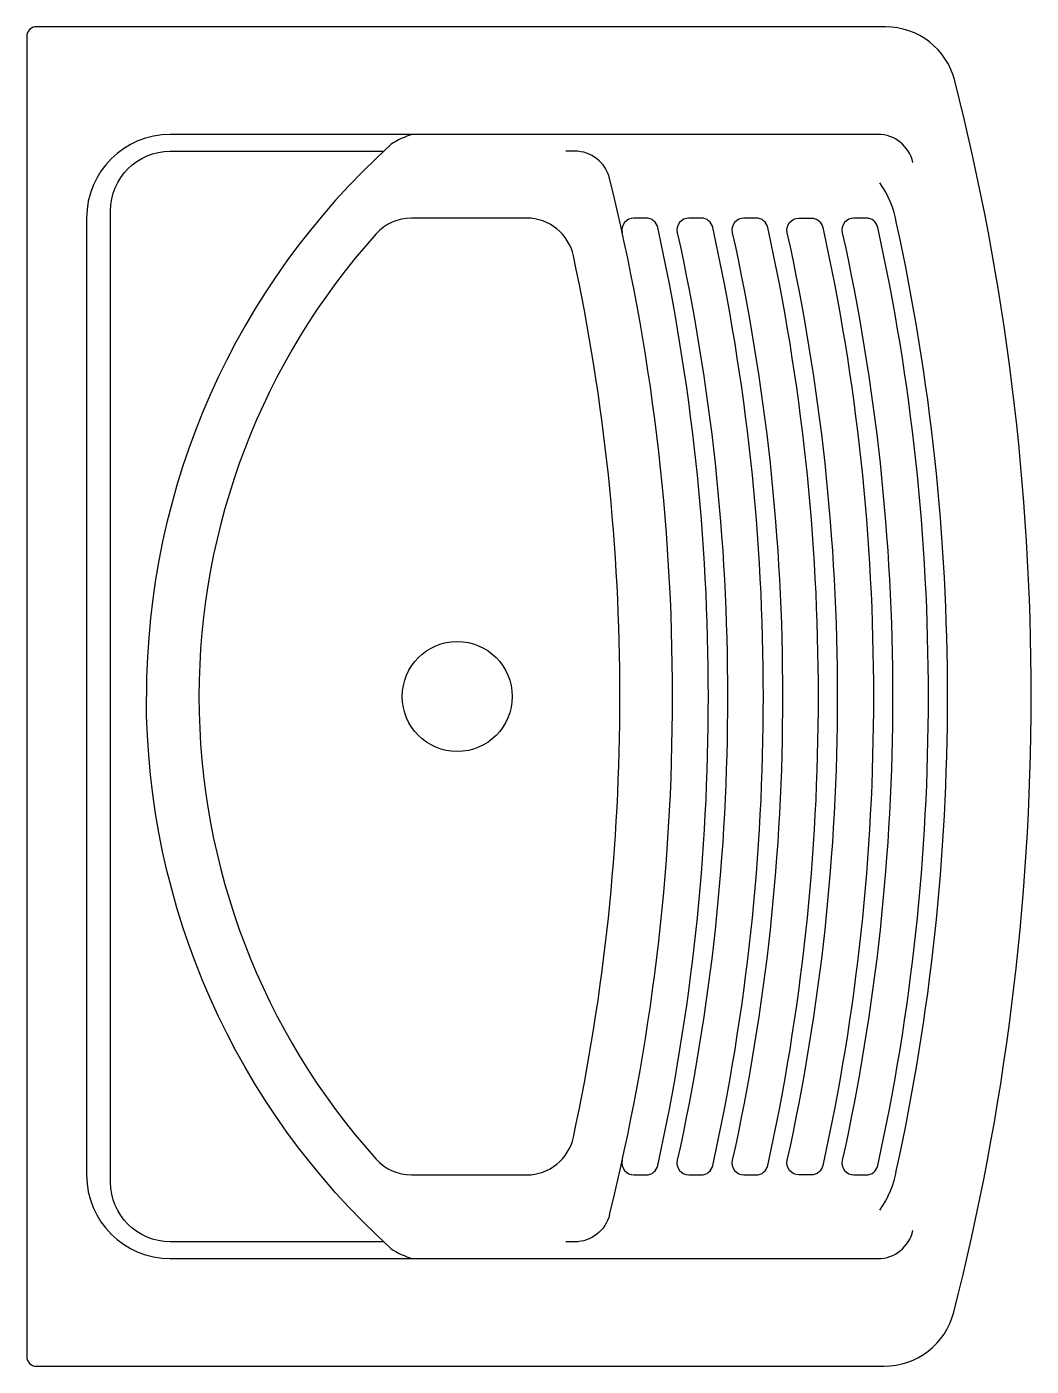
# Model space of a CAD drawing. Header units: millimetres. Extents: x -3044.22 to -3043.794, y 2891.758 to 2892.326.
import ezdxf

# ---------------------------------------------------------------- set-up
doc = ezdxf.new("R2010")
doc.units = ezdxf.units.MM
doc.header["$LTSCALE"] = 10
doc.layers.add('Serviço_Tanques', color=2, linetype='Continuous')

msp = doc.modelspace()

# ---------------------------------------------------------------- linework, layer by layer
at = {"layer": 'Serviço_Tanques'}
msp.add_lwpolyline([(-3043.856708369074, 2891.758123592004, 0.3428618896594039), (-3043.827239399811, 2891.781023100055, 0.06223868924810008), (-3043.794378701888, 2892.041962392004, 0.06220886122654871), (-3043.826709599009, 2892.302841829037, 0.3434293128250071), (-3043.856193760896, 2892.325801192004), (-3044.216082078657, 2892.325801192004, 0.414213562373095), (-3044.220136918657, 2892.321746352004), (-3044.220136918657, 2891.762178432004, 0.414213562373095), (-3044.216082078657, 2891.758123592004), (-3043.856708369074, 2891.758123592004)], format="xyb", close=True, dxfattribs=at)
at = {"layer": 'Serviço_Tanques', "color": 1}
for points in [[(-3044.056540073141, 2892.280184242004), (-3044.159314318657, 2892.280184242004, 0.414213562373095), (-3044.194794168657, 2892.244704392004), (-3044.194794168657, 2892.041962392004), (-3044.194794168657, 2891.839220392004, 0.414213562373095), (-3044.159314318657, 2891.803740542004), (-3044.056540073141, 2891.803740542004)], [(-3043.844538925668, 2892.268288218355, 0.3513147314381603), (-3043.859380022842, 2892.280184242004), (-3044.056540073141, 2892.280184242004)], [(-3044.068865160099, 2891.810836512004), (-3044.159314318657, 2891.810836512004, -0.414213562373095), (-3044.184657068657, 2891.836179262004), (-3044.184657068657, 2892.041962392004), (-3044.184657068657, 2892.247745522004, -0.414213562373095), (-3044.159314318657, 2892.273088272004), (-3044.068865160099, 2892.273088272004)], [(-3044.065868417623, 2892.275843270924, 0.2115349671970718), (-3044.169451418657, 2892.041962392004, 0.2169447691176904)], [(-3043.97311881882, 2892.261540949211, 0.3447114493833818), (-3043.987877830778, 2892.273088272004), (-3043.99170211266, 2892.273088272004)], [(-3043.829858573542, 2892.041953491683, 0.05426720920275686), (-3043.851461764533, 2892.242457149959, 0.1164633893015835), (-3043.858557734532, 2892.259690219959)], [(-3044.008236830781, 2892.244704392004), (-3044.057026587089, 2892.244704392004, 0.2130405796789687), (-3044.072118355138, 2892.237968350032, 0.1848601303655622), (-3044.147149798657, 2892.041962392004, 0.1848601303655622), (-3044.072118355138, 2891.845956433976, 0.2130405796789688), (-3044.057026587089, 2891.839220392004), (-3044.008236830781, 2891.839220392004)], [(-3044.008236828523, 2891.839220392004, 0.3536442000779089), (-3043.988412804835, 2891.855245913332, 0.05311731309127916), (-3043.968736917215, 2892.041962392004, 0.05311731309127916), (-3043.988412804835, 2892.228678870676, 0.3536442000779086), (-3044.008236828523, 2892.244704392004)], [(-3043.96773502521, 2891.845380081076, 0.4792900276429614), (-3043.96278531667, 2891.839220392004), (-3043.957595767523, 2891.839220392004, 0.3523416794971224), (-3043.952644735603, 2891.84320382356, 0.05426720920275686), (-3043.931229568657, 2892.041962392004, 0.05426720920275686), (-3043.952644735603, 2892.240720960448, 0.352341679497122), (-3043.957595767523, 2892.244704392004), (-3043.96278531667, 2892.244704392004, 0.4792900276429615), (-3043.96773502521, 2892.238544702932)], [(-3044.065868417623, 2891.808081513084, -0.2115349671970718), (-3044.169451418657, 2892.041962392004, -0.2169447691176904)], [(-3043.858557734532, 2891.824234564049, 0.1164633893015835), (-3043.851461764533, 2891.841467634049, 0.05426720920275686), (-3043.829858573542, 2892.041971292325, 0.05426720920275686)], [(-3043.97311881882, 2891.822383834796, -0.3447114493833818), (-3043.987877830778, 2891.810836512004), (-3043.99170211266, 2891.810836512004)], [(-3044.056540073141, 2891.803740542004), (-3043.859380022842, 2891.803740542004, 0.3513147314381606), (-3043.844538925668, 2891.815636565653, 0.3513147314381606)]]:
    msp.add_lwpolyline(points, format="xyb", dxfattribs=at)
for points in [[(-3043.923119897968, 2892.041962392004, -0.05457676511743051), (-3043.944419695209, 2891.845380081076, 0.4792900276429615), (-3043.93946998667, 2891.839220392004), (-3043.934280437522, 2891.839220392004, 0.3523416794971217), (-3043.929329405603, 2891.84320382356, 0.05426720920275696), (-3043.907914238657, 2892.041962392004, 0.05426720920275696), (-3043.929329405603, 2892.240720960448, 0.3523416794971217), (-3043.934280437522, 2892.244704392004), (-3043.93946998667, 2892.244704392004, 0.4792900276429615), (-3043.944419695209, 2892.238544702932, -0.05457676511743051)], [(-3043.899804567968, 2892.041962392004, -0.05457676511743051), (-3043.921104365209, 2891.845380081076, 0.4792900276429615), (-3043.91615465667, 2891.839220392004), (-3043.910965107523, 2891.839220392004, 0.3523416794971217), (-3043.906014075603, 2891.84320382356, 0.05426720920275696), (-3043.884598908657, 2892.041962392004, 0.05426720920275696), (-3043.906014075603, 2892.240720960448, 0.3523416794971217), (-3043.910965107523, 2892.244704392004), (-3043.91615465667, 2892.244704392004, 0.4792900276429615), (-3043.921104365209, 2892.238544702932, -0.05457676511743051)], [(-3043.876489237968, 2892.041962392004, 0.05457676511743051), (-3043.897789035209, 2892.238544702932, -0.4792900276429615), (-3043.89283932667, 2892.244704392004), (-3043.887649777523, 2892.244704392004, -0.3523416794971217), (-3043.882698745604, 2892.240720960448, -0.05426720920275696), (-3043.861283578658, 2892.041962392004, -0.05426720920275696), (-3043.882698745604, 2891.84320382356, -0.3523416794971217), (-3043.887649777523, 2891.839220392004), (-3043.89283932667, 2891.839220392004, -0.4792900276429615), (-3043.897789035209, 2891.845380081076, 0.05457676511743051)], [(-3043.87447370521, 2892.238544702932, -0.0545767651174305), (-3043.853173907968, 2892.041962392004, -0.0545767651174305), (-3043.87447370521, 2891.845380081076, 0.4792900276429627), (-3043.86952399667, 2891.839220392004), (-3043.864334447523, 2891.839220392004, 0.3523416794971212), (-3043.859383415603, 2891.84320382356, 0.05426720920275686), (-3043.837968248657, 2892.041962392004, 0.05426720920275686), (-3043.859383415603, 2892.240720960448, 0.352341679497121), (-3043.864334447523, 2892.244704392004), (-3043.86952399667, 2892.244704392004, 0.4792900276429625)]]:
    msp.add_lwpolyline(points, format="xyb", close=True, dxfattribs=at)
msp.add_circle((-3044.037669118658, 2892.041962392004), 0.02331533, dxfattribs=at)
for centre, radius, start, end in [((-3044.048135777229, 2892.249930829732), 0.03139906278729813, 105.5251136593379, 124.3849761934886), ((-3044.854888275312, 2892.042976102004), 0.9084536129241676, 359.9360657320653, 13.92136475638061), ((-3044.854888275312, 2892.040948682004), 0.9084536129241676, 346.0786352436194, 0.06393426793462886), ((-3044.048135777229, 2891.833993954277), 0.03139906278729813, 235.6150238065114, 254.4748863406621)]:
    msp.add_arc(centre, radius, start, end, dxfattribs=at)

doc.saveas('drawing.dxf')
